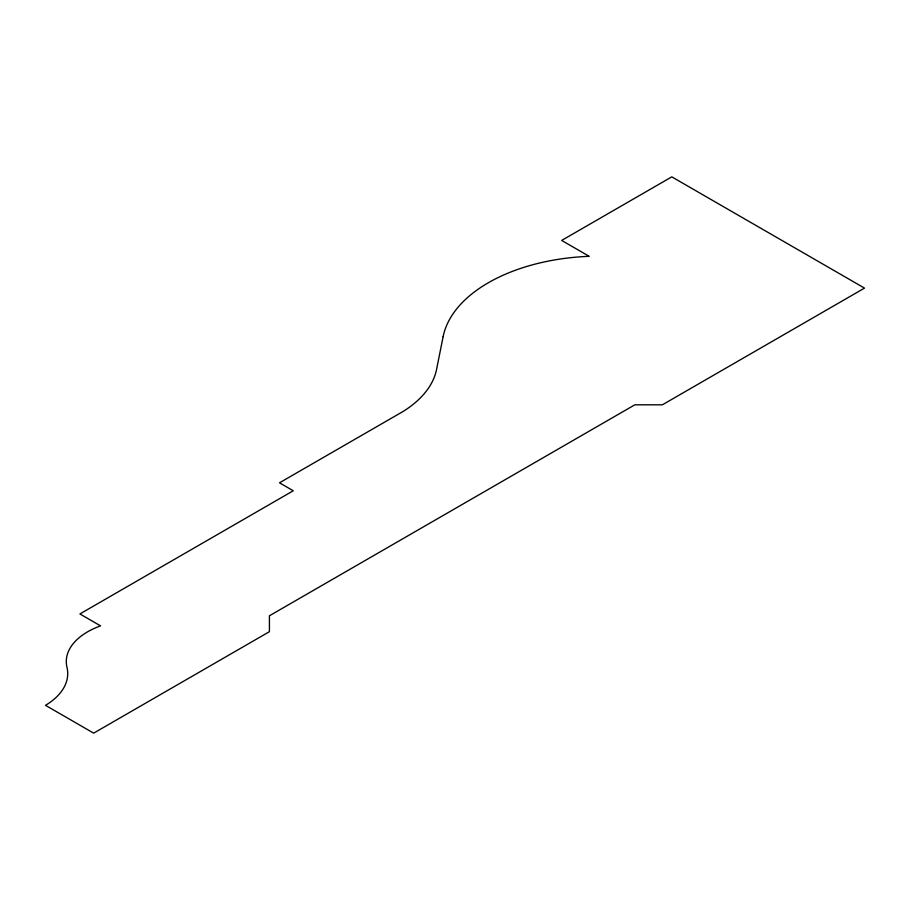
<?xml version="1.0" encoding="UTF-8"?>
<svg xmlns="http://www.w3.org/2000/svg" width="910" height="910" viewBox="0 0 910 910"><rect width="100%" height="100%" fill="white"/><g stroke="black" fill="none" stroke-linecap="round" stroke-linejoin="round"><path stroke-width="1.36" d="M443.125 336.689L436.561 369.449A129.015 74.484 0 0 1 403.38 411.297L279.495 482.812L293.27 490.763L79.909 613.943L100.555 625.864A72.88 42.076 0 0 0 66.976 667.314A79.17 45.705 0 0 1 45.5 705.33L93.673 733.141L269.417 631.677L269.417 615.786L634.839 404.813L662.366 404.813L864.5 288.117L671.796 176.858L561.675 240.433L589.202 256.324A157.692 91.046 0 0 0 443.125 336.689"/></g></svg>
